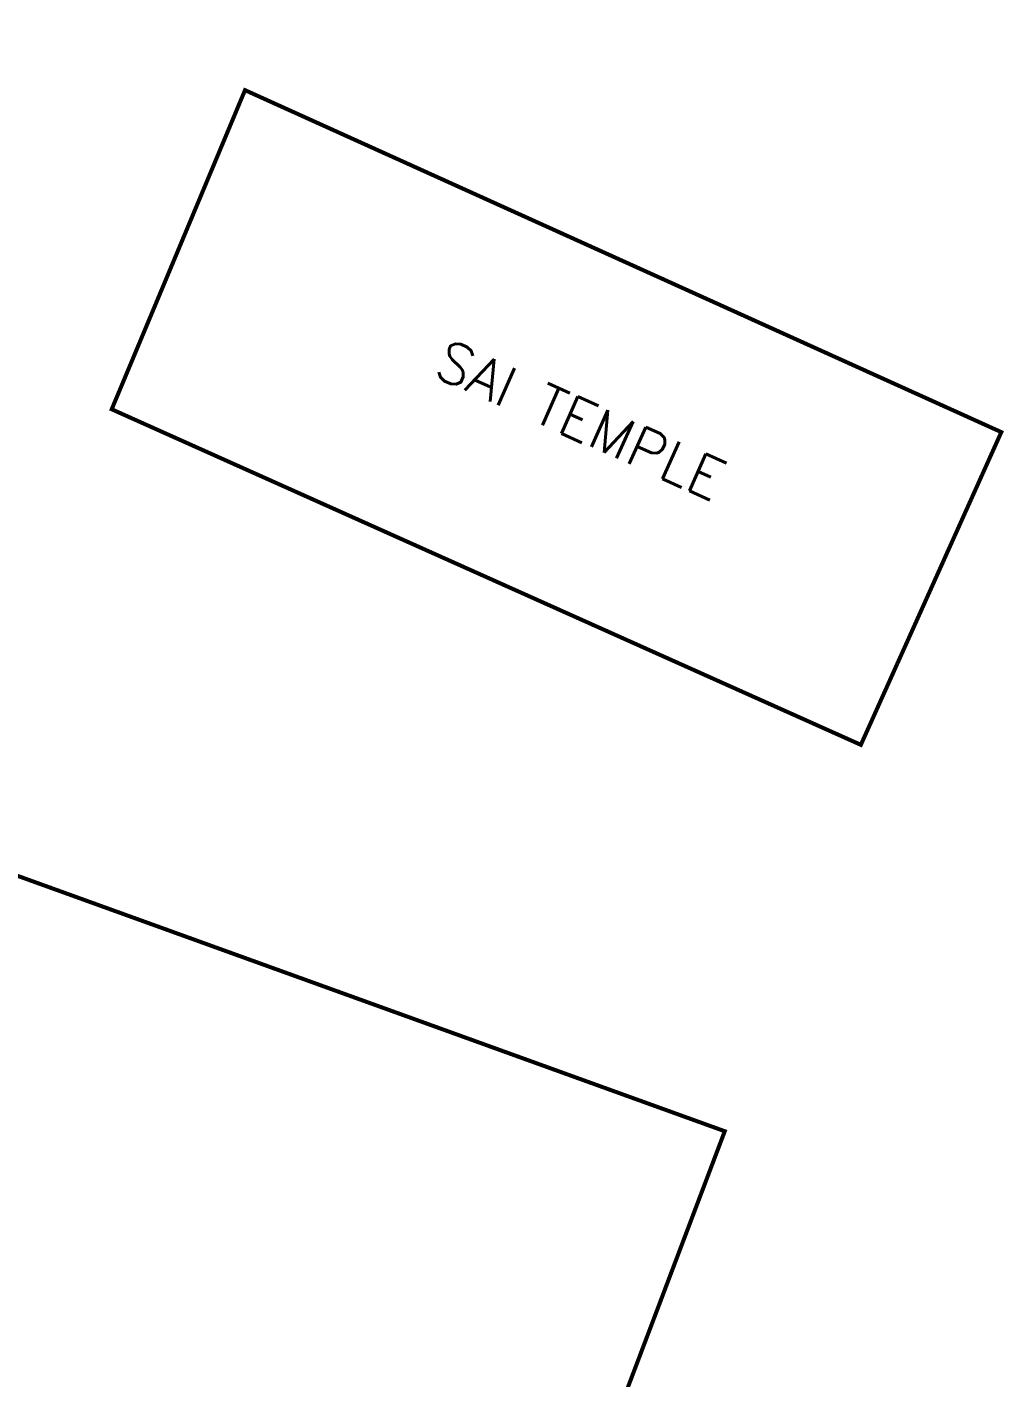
# Model space of a CAD drawing. Header units: inches. Extents: x 350994 to 353538, y 1581369 to 1583842.
# Drawn here: x 351681.51 to 351705.68, y 1583302.74 to 1583336.14 of the extents above; entities that cross this region are included whole.
import ezdxf
from ezdxf.enums import TextEntityAlignment as Align

# ---------------------------------------------------------------- set-up
doc = ezdxf.new("R2010")
doc.units = ezdxf.units.IN
doc.header["$MEASUREMENT"] = 0
doc.linetypes.add('1', pattern=[0])
doc.linetypes.add('ACAD_ISO03W100', pattern=[30, 12, -18])
for name, color, linetype in [('BOUNDARY', 5, 'Continuous'), ('BULDING', 5, '1'), ('CW', 94, '1')]:
    doc.layers.add(name, color=color, linetype=linetype)
doc.styles.add('ROMANS', font='ROMANS.shx')

msp = doc.modelspace()

# ---------------------------------------------------------------- linework, layer by layer
at = {"layer": 'BOUNDARY', "lineweight": 5, "const_width": 0.1, "elevation": 94.025}
msp.add_lwpolyline([(351683.606, 1583326.684), (351702.14, 1583318.382), (351705.615, 1583326.119), (351686.904, 1583334.58), (351683.606, 1583326.684)], dxfattribs=at)
at = {"layer": 'CW', "linetype": 'ACAD_ISO03W100', "lineweight": 5, "ltscale": 0.1, "const_width": 0.1, "elevation": 94.742}
msp.add_lwpolyline([(351694.491, 1583297.501), (351681.533, 1583260.118), (351608.606, 1583290.111), (351620.667, 1583327.744), (351621.816, 1583331.224), (351623.7, 1583336.079), (351671.425, 1583318.699), (351698.773, 1583308.822), (351694.491, 1583297.501)], dxfattribs=at)

# ---------------------------------------------------------------- texts
at = {"layer": 'BULDING', "color": 0, "linetype": 'Continuous', "lineweight": 9, "style": 'ROMANS'}
msp.add_text('SAI TEMPLE', height=1, rotation=335.8708, dxfattribs=at).set_placement((351695.208, 1583326.418, 94.025), align=Align.MIDDLE_CENTER)

doc.saveas('drawing.dxf')
